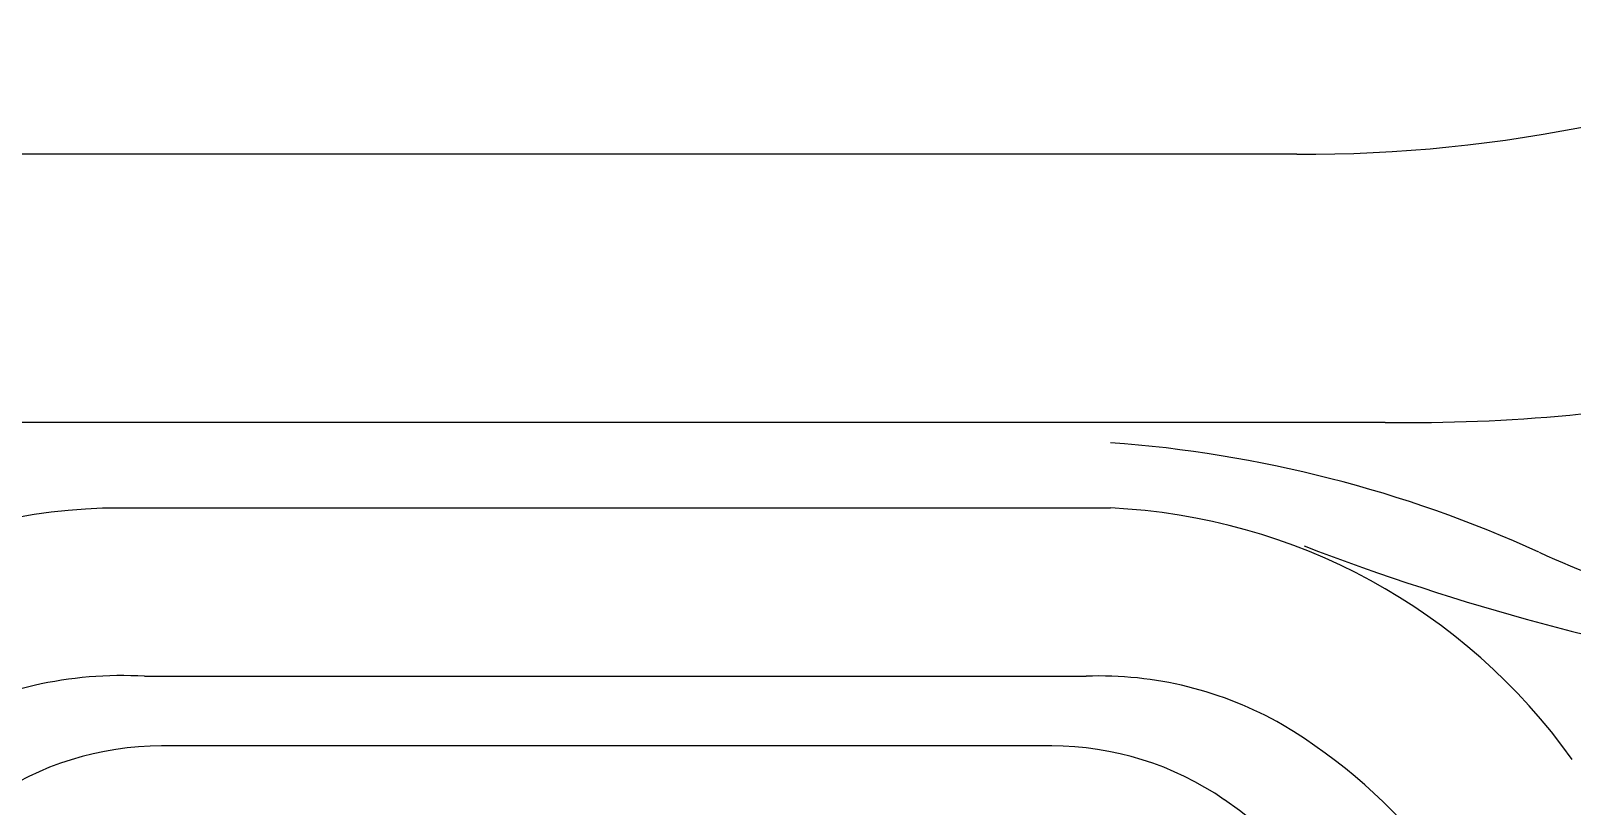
# Model space of a CAD drawing. Extents: x 649 to 723, y 631 to 778.
# Drawn here: x 681.58 to 693.35, y 654.21 to 660.13 of the extents above; entities that cross this region are included whole.
import ezdxf

# ---------------------------------------------------------------- set-up
doc = ezdxf.new("R2010")
doc.units = 0
doc.header["$MEASUREMENT"] = 0
doc.layers.add('1', color=4, linetype='Continuous')

# ---------------------------------------------------------------- blocks, each defined once
blk = doc.blocks.new('2010PRODIGY')
at = {"layer": '1'}
for p, q in [((42.234, 11.727), (29.14, 11.727)), ((40.814, 9.029), (33.12, 9.029))]:
    blk.add_line(p, q, dxfattribs=at)
at = {"layer": '1', "color": 3}
for p, q in [((42.91, 9.681), (30.668, 9.681)), ((33.44, 7.746), (40.627, 7.746)), ((40.364, 7.214), (33.569, 7.214))]:
    blk.add_line(p, q, dxfattribs=at)
at = {"layer": '1'}
for centre, radius, start, end in [((42.275, 22.849), 11.122, 269.7894, 293.7475), ((33.281, 4.539), 4.492, 92.0597, 144.9836), ((40.605, 4.451), 4.583, 35.4802, 87.3828)]:
    blk.add_arc(centre, radius, start, end, dxfattribs=at)
at = {"layer": '1', "color": 3}
for centre, radius, start, end in [((43.095, 22.855), 13.174, 269.1947, 281.4598), ((40.114, -0.033), 9.586, 65.5413, 85.8128), ((48.974, 26.2), 18.696, 249.0527, 272.3616), ((47.396, 15.974), 8, 245.5413, 252.9857), ((33.267, 4.734), 3.017, 86.7023, 118.9071), ((40.724, 4.921), 2.827, 60.2695, 91.9805), ((39.958, 3.749), 4.225, 337.156, 59.1182), ((33.569, 4.894), 2.32, 89.9879, 124.5779), ((40.365, 4.894), 2.32, 55.4221, 90.0121), ((39.739, 3.977), 3.43, 341.701, 55.4977)]:
    blk.add_arc(centre, radius, start, end, dxfattribs=at)

msp = doc.modelspace()

# ---------------------------------------------------------------- block references
at = {"layer": '1'}
msp.add_blockref('2010PRODIGY', (649.013, 647.46), dxfattribs=at)

doc.saveas('drawing.dxf')
